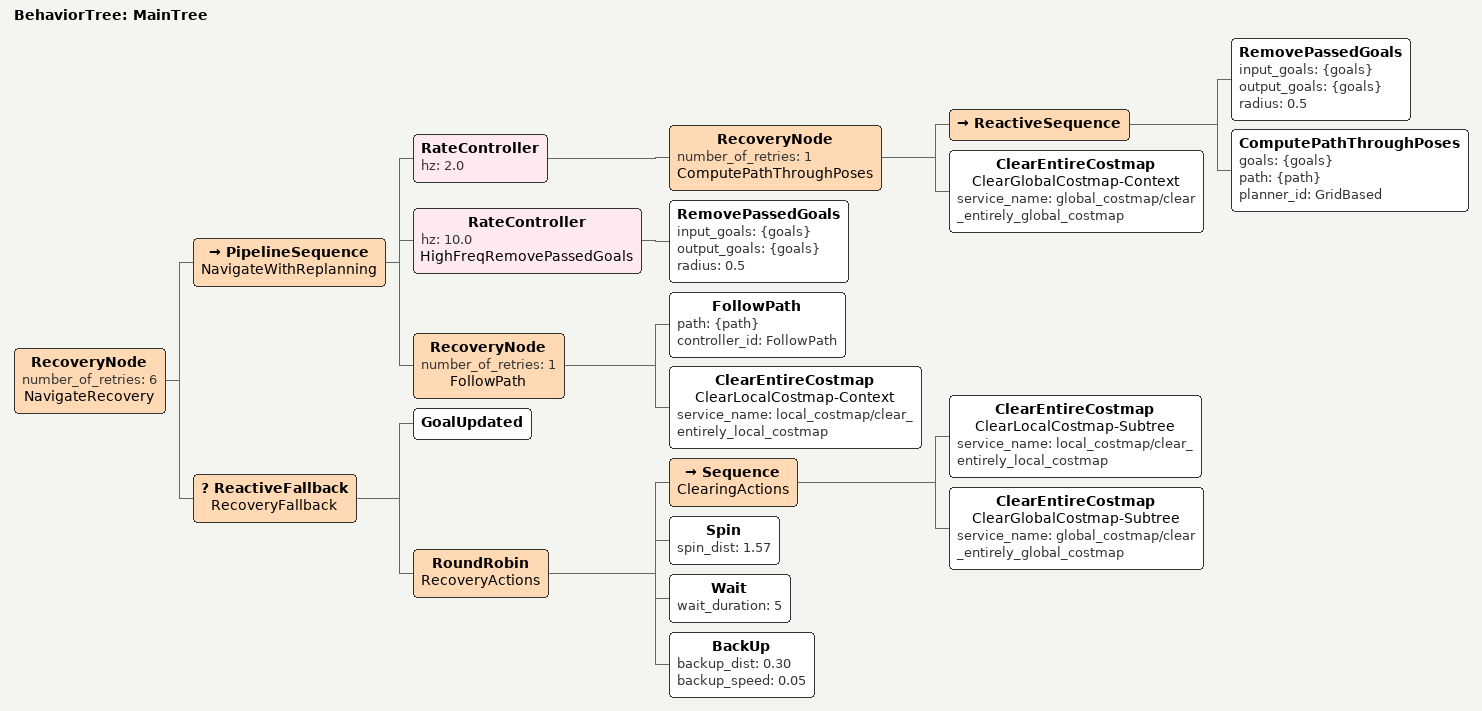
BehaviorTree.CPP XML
<root main_tree_to_execute="MainTree">
  <BehaviorTree ID="MainTree">
    <RecoveryNode number_of_retries="6" name="NavigateRecovery">
      <PipelineSequence name="NavigateWithReplanning">
        <RateController hz="2.0">
          <RecoveryNode number_of_retries="1" name="ComputePathThroughPoses">
            <ReactiveSequence>
              <RemovePassedGoals input_goals="{goals}" output_goals="{goals}" radius="0.5"/>
              <ComputePathThroughPoses goals="{goals}" path="{path}" planner_id="GridBased"/>
            </ReactiveSequence>
            <ClearEntireCostmap name="ClearGlobalCostmap-Context" service_name="global_costmap/clear_entirely_global_costmap"/>
          </RecoveryNode>
        </RateController>
        <!-- 高频删点：单独 10Hz 检查已到达的中间路点，避免车高速经过时错过 0.5s 的删除窗口 -->
        <RateController hz="10.0" name="HighFreqRemovePassedGoals">
          <RemovePassedGoals input_goals="{goals}" output_goals="{goals}" radius="0.5"/>
        </RateController>
        <RecoveryNode number_of_retries="1" name="FollowPath">
          <FollowPath path="{path}" controller_id="FollowPath"/>
          <ClearEntireCostmap name="ClearLocalCostmap-Context" service_name="local_costmap/clear_entirely_local_costmap"/>
        </RecoveryNode>
      </PipelineSequence>
      <ReactiveFallback name="RecoveryFallback">
        <GoalUpdated/>
        <RoundRobin name="RecoveryActions">
          <Sequence name="ClearingActions">
            <ClearEntireCostmap name="ClearLocalCostmap-Subtree" service_name="local_costmap/clear_entirely_local_costmap"/>
            <ClearEntireCostmap name="ClearGlobalCostmap-Subtree" service_name="global_costmap/clear_entirely_global_costmap"/>
          </Sequence>
          <Spin spin_dist="1.57"/>
          <Wait wait_duration="5"/>
          <BackUp backup_dist="0.30" backup_speed="0.05"/>
        </RoundRobin>
      </ReactiveFallback>
    </RecoveryNode>
  </BehaviorTree>
</root>
